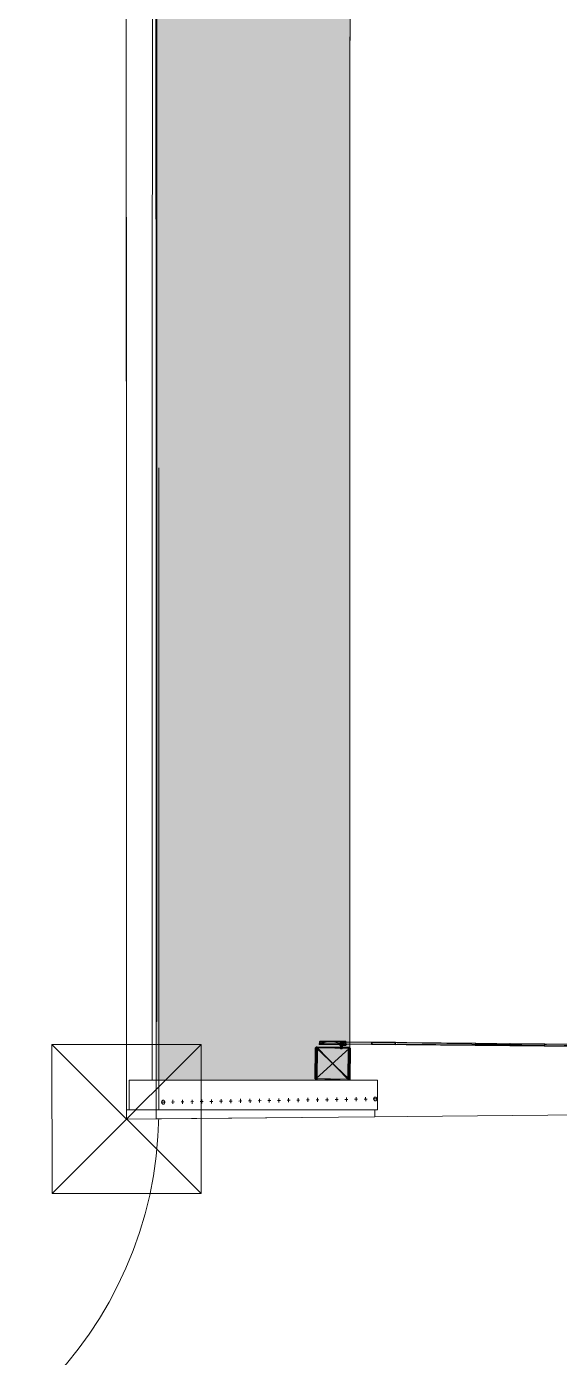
# Model space of a CAD drawing. Header units: millimetres. Extents: x -284281 to 1648660, y -821378 to -151356.
# Drawn here: x -274285 to -268890, y -274441 to -260964 of the extents above; entities that cross this region are included whole.
import ezdxf

# ---------------------------------------------------------------- set-up
doc = ezdxf.new("R2010")
doc.units = ezdxf.units.MM
doc.header["$MEASUREMENT"] = 0
doc.set_wipeout_variables(frame=1)
doc.linetypes.add('Points tirets', pattern=[335.138881, 176.388884, -88.194442, 0, -70.555556])
doc.linetypes.add('Wipeout_Contour', pattern=[1000, 0, -1000])
for name, color, linetype in [('Divers - Dessin général', 7, 'Continuous'), ('TopoAlt', 7, 'Continuous'), ('wall', 7, 'Continuous')]:
    doc.layers.add(name, color=color, linetype=linetype)

# ---------------------------------------------------------------- blocks, each defined once
blk = doc.blocks.new('Dalle_15_1', base_point=(153176, -163719))
at = {"linetype": 'Continuous', "lineweight": 0, "true_color": 0x90b349}
blk.add_hatch(color=55, dxfattribs=at).paths.add_polyline_path([(153176, -163719), (153156, -271725), (155117, -271706), (155135, -165720), (251905, -165737), (251887, -265587), (253887, -265588), (253906, -163738)])
at = {"color": 7, "linetype": 'Continuous', "lineweight": 5, "flags": 128}
blk.add_lwpolyline([(153176, -163719), (153156, -271725), (155117, -271706), (155135, -165720), (251905, -165737), (251887, -265587), (253887, -265588), (253906, -163738)], close=True, dxfattribs=at)
blk = doc.blocks.new('Mur_52_1', base_point=(152856, -272028))
at = {"layer": 'TopoAlt', "color": 211, "linetype": 'Continuous', "lineweight": 5, "true_color": 0xfe55ff}
blk.add_line((153156, -271725), (153156, -272025), dxfattribs=at)
at = {"layer": 'TopoAlt', "color": 211, "linetype": 'Continuous', "lineweight": 5, "true_color": 0xfe55ff, "flags": 128}
for points in [[(152836, -163438), (152856, -272028)], [(153156, -271725), (153136, -163738)], [(152856, -272028), (153156, -272025)]]:
    blk.add_lwpolyline(points, dxfattribs=at)
blk = doc.blocks.new('Mur_57_1', base_point=(152856, -272028))
at = {"color": 254, "linetype": 'Wipeout_Contour', "lineweight": 0, "ltscale": 1250332.1950799}
blk.add_wipeout([(153156, -272025), (155371, -272004), (155368, -271704), (153156, -271725)], dxfattribs=at).dxf.layer = 'TopoAlt'
at = {"layer": 'TopoAlt', "color": 211, "linetype": 'Continuous', "lineweight": 5, "true_color": 0xfe55ff}
blk.add_line((153156, -271725), (153156, -272025), dxfattribs=at)
at = {"layer": 'TopoAlt', "color": 190, "linetype": 'Continuous', "lineweight": 5, "true_color": 0x8002ff, "flags": 128}
for points in [[(155368, -271704), (153156, -271725)], [(155371, -272004), (155368, -271704)], [(153156, -272025), (155371, -272004)]]:
    blk.add_lwpolyline(points, dxfattribs=at)
blk = doc.blocks.new('Forme_98_1')
at = {"color": 7, "linetype": 'Continuous', "lineweight": 20, "flags": 128}
for points in [[(154777, -271307), (154774, -271619)], [(154777, -271307), (154774, -271619)], [(155113, -271310), (154774, -271619)], [(155113, -271310), (154777, -271307)], [(155113, -271310), (154777, -271307)], [(155113, -271310), (155110, -271622)], [(155110, -271622), (155113, -271310)], [(154774, -271619), (155110, -271622)], [(154774, -271619), (155110, -271622)]]:
    blk.add_lwpolyline(points, dxfattribs=at)
blk = doc.blocks.new('Forme_99_1')
at = {"color": 7, "linetype": 'Continuous', "lineweight": 20, "flags": 128}
for points in [[(154774, -271619), (154777, -271307)], [(155113, -271310), (154777, -271307)], [(155110, -271622), (154777, -271307)], [(155113, -271310), (155110, -271622)], [(155110, -271622), (154774, -271619)]]:
    blk.add_lwpolyline(points, dxfattribs=at)
blk = doc.blocks.new('Forme_100_1')
at = {"color": 7, "linetype": 'Continuous', "lineweight": 20, "flags": 128}
blk.add_lwpolyline([(155068, -271257), (155047, -271257)], dxfattribs=at)
blk = doc.blocks.new('Forme_101_1')
at = {"color": 212, "linetype": 'Continuous', "lineweight": 5, "true_color": 0xcb00cc, "flags": 128}
blk.add_lwpolyline([(154774, -271607), (154774, -271608), (154774, -271609), (154774, -271610), (154774, -271610), (154775, -271611), (154775, -271612), (154775, -271613), (154775, -271613), (154776, -271614), (154776, -271615), (154777, -271615), (154777, -271616), (154778, -271616), (154779, -271617), (154779, -271617), (154780, -271618), (154780, -271618), (154781, -271618), (154782, -271619), (154783, -271619), (154783, -271619), (154784, -271619), (154785, -271619), (154786, -271619), (154921, -271621), (155098, -271622), (155098, -271622), (155099, -271622), (155100, -271622), (155101, -271622), (155102, -271622), (155102, -271621), (155103, -271621), (155104, -271621), (155104, -271620), (155105, -271620), (155106, -271619), (155106, -271619), (155107, -271618), (155107, -271618), (155108, -271617), (155108, -271616), (155109, -271616), (155109, -271615), (155109, -271614), (155109, -271613), (155110, -271613), (155110, -271612), (155110, -271611), (155110, -271610), (155111, -271447), (155113, -271322), (155113, -271322), (155113, -271321), (155112, -271320), (155112, -271319), (155112, -271318), (155112, -271318), (155111, -271317), (155111, -271316), (155111, -271316), (155110, -271315), (155110, -271314), (155109, -271314), (155109, -271313), (155108, -271313), (155107, -271312), (155107, -271312), (155106, -271312), (155105, -271311), (155105, -271311), (155104, -271311), (155103, -271311), (155102, -271310), (155102, -271310), (155101, -271310), (154966, -271309), (154789, -271307), (154788, -271307), (154787, -271307), (154787, -271308), (154786, -271308), (154785, -271308), (154784, -271308), (154784, -271308), (154783, -271309), (154782, -271309), (154781, -271310), (154781, -271310), (154780, -271311), (154780, -271311), (154779, -271312), (154779, -271313), (154778, -271313), (154778, -271314), (154778, -271315), (154777, -271315), (154777, -271316), (154777, -271317), (154777, -271318), (154777, -271319), (154777, -271319), (154775, -271482)], close=True, dxfattribs=at)
at = {"color": 7, "linetype": 'Continuous', "lineweight": 20, "flags": 128}
blk.add_lwpolyline([(154778, -271315), (154778, -271313), (154779, -271312), (154780, -271311), (154781, -271310), (154783, -271309), (154784, -271308), (154786, -271308), (154787, -271307), (154789, -271307), (155101, -271310), (155102, -271310), (155104, -271311), (155105, -271311), (155107, -271312), (155108, -271313), (155109, -271314), (155110, -271315), (155111, -271316), (155112, -271318), (155112, -271319), (155113, -271321), (155113, -271322), (155110, -271612), (155109, -271613), (155109, -271615), (155108, -271616), (155107, -271618), (155106, -271619), (155105, -271620), (155104, -271621), (155102, -271621), (155101, -271622), (155099, -271622), (155098, -271622), (154786, -271619), (154784, -271619), (154783, -271619), (154781, -271618), (154780, -271618), (154779, -271617), (154777, -271616), (154776, -271615), (154775, -271613), (154775, -271612), (154774, -271610), (154774, -271609), (154774, -271607), (154777, -271318), (154777, -271316)], close=True, dxfattribs=at)
for points in [[(154774, -271610), (154778, -271315)], [(154774, -271609), (154777, -271316)], [(154774, -271610), (154777, -271316)], [(154774, -271609), (154777, -271318)], [(154774, -271607), (154777, -271319), (154777, -271318)], [(154775, -271613), (154779, -271312)], [(154775, -271613), (154778, -271313)], [(154775, -271612), (154778, -271313)], [(154775, -271612), (154778, -271315)], [(154776, -271615), (154780, -271311)], [(154776, -271615), (154779, -271312)], [(154777, -271616), (154781, -271310)], [(154777, -271616), (154780, -271311)], [(154779, -271617), (154783, -271309)], [(154779, -271617), (154781, -271310)], [(154780, -271618), (154784, -271308)], [(154780, -271618), (154783, -271309)], [(154781, -271618), (154784, -271308)], [(154781, -271618), (154786, -271308)], [(154783, -271619), (154787, -271307)], [(154783, -271619), (154786, -271308)], [(154784, -271619), (154787, -271307)], [(154784, -271619), (154789, -271307)], [(154786, -271619), (154789, -271307)], [(155098, -271622), (154789, -271307)], [(155098, -271622), (155101, -271310)], [(155098, -271622), (155102, -271310)], [(155099, -271622), (155102, -271310)], [(155099, -271622), (155104, -271311)], [(155101, -271622), (155105, -271311)], [(155101, -271622), (155104, -271311)], [(155102, -271621), (155105, -271311)], [(155102, -271621), (155107, -271312)], [(155104, -271621), (155107, -271312)], [(155104, -271621), (155108, -271313)], [(155105, -271620), (155108, -271313)], [(155105, -271620), (155109, -271314)], [(155106, -271619), (155109, -271314)], [(155106, -271619), (155110, -271315)], [(155107, -271618), (155110, -271315)], [(155107, -271618), (155111, -271316)], [(155108, -271616), (155111, -271316)], [(155108, -271616), (155112, -271318)], [(155109, -271615), (155112, -271318)], [(155109, -271615), (155112, -271319)], [(155109, -271613), (155112, -271319)], [(155109, -271613), (155113, -271321)], [(155110, -271612), (155113, -271321)], [(155113, -271322), (155110, -271610), (155110, -271612)]]:
    blk.add_lwpolyline(points, dxfattribs=at)
blk = doc.blocks.new('Forme_102_1')
at = {"color": 7, "linetype": 'Continuous', "lineweight": 20, "flags": 128}
blk.add_lwpolyline([(154767, -271310), (154768, -271307), (154770, -271305), (154772, -271302), (154774, -271300), (154777, -271298), (154780, -271297), (154783, -271296), (154786, -271295), (154788, -271295), (155101, -271298), (155104, -271299), (155107, -271299), (155110, -271300), (155113, -271302), (155115, -271303), (155118, -271305), (155120, -271308), (155122, -271310), (155123, -271313), (155124, -271316), (155124, -271319), (155125, -271322), (155122, -271611), (155122, -271614), (155121, -271617), (155120, -271620), (155119, -271622), (155117, -271625), (155115, -271627), (155112, -271629), (155110, -271631), (155107, -271633), (155104, -271634), (155101, -271634), (155098, -271634), (154785, -271631), (154783, -271631), (154779, -271630), (154777, -271629), (154774, -271628), (154771, -271626), (154769, -271624), (154767, -271622), (154765, -271619), (154764, -271616), (154763, -271613), (154762, -271610), (154762, -271607), (154765, -271319), (154765, -271316), (154765, -271313)], close=True, dxfattribs=at)
for points in [[(154762, -271610), (154765, -271313)], [(154762, -271607), (154765, -271316)], [(154762, -271610), (154765, -271316)], [(154763, -271613), (154767, -271310)], [(154763, -271613), (154765, -271313)], [(154764, -271616), (154768, -271307)], [(154764, -271616), (154767, -271310)], [(154765, -271619), (154768, -271307)], [(154767, -271622), (154772, -271302)], [(154767, -271622), (154770, -271305)], [(154767, -271622), (154768, -271307)], [(154769, -271624), (154772, -271302)], [(154771, -271626), (154774, -271300)], [(154771, -271626), (154772, -271302)], [(155101, -271298), (154789, -271307), (154787, -271307), (154786, -271308), (154784, -271308), (154783, -271309), (154781, -271310), (154780, -271311), (154779, -271312), (154778, -271313), (154778, -271315), (154777, -271316), (154777, -271318), (154777, -271319), (154774, -271607), (154774, -271628)], [(154774, -271628), (154774, -271300)], [(154777, -271316), (154780, -271297)], [(154777, -271318), (154780, -271297)], [(154777, -271319), (154777, -271298)], [(154777, -271318), (154777, -271298)], [(154778, -271313), (154780, -271297)], [(154778, -271315), (154780, -271297)], [(154779, -271312), (154780, -271297)], [(154780, -271311), (154783, -271296)], [(154780, -271311), (154780, -271297)], [(154781, -271310), (154783, -271296)], [(154783, -271309), (154786, -271295)], [(154783, -271309), (154783, -271296)], [(154784, -271308), (154786, -271295)], [(154786, -271308), (154788, -271295)], [(154786, -271308), (154786, -271295)], [(154787, -271307), (154788, -271295)], [(154789, -271307), (154788, -271295)], [(155110, -271631), (155110, -271610), (155113, -271322), (155113, -271321), (155112, -271319), (155112, -271318), (155111, -271316), (155110, -271315), (155109, -271314), (155108, -271313), (155107, -271312), (155105, -271311), (155104, -271311), (155102, -271310), (155101, -271310), (154789, -271307)], [(155102, -271310), (155101, -271298)], [(155101, -271310), (155101, -271298)], [(155102, -271310), (155104, -271299)], [(155104, -271311), (155104, -271299)], [(155105, -271311), (155104, -271299)], [(155105, -271311), (155107, -271299)], [(155108, -271313), (155107, -271299)], [(155107, -271312), (155107, -271299)], [(155108, -271313), (155110, -271300)], [(155109, -271314), (155110, -271300)], [(155110, -271315), (155110, -271300)], [(155110, -271315), (155113, -271302)], [(155111, -271316), (155113, -271302)], [(155112, -271319), (155113, -271302)], [(155112, -271318), (155113, -271302)], [(155112, -271629), (155113, -271302)], [(155112, -271629), (155115, -271303)], [(155112, -271629), (155118, -271305)], [(155113, -271322), (155113, -271302)], [(155113, -271321), (155113, -271302)], [(155115, -271627), (155118, -271305)], [(155115, -271627), (155120, -271308)], [(155117, -271625), (155120, -271308)], [(155119, -271622), (155120, -271308)], [(155119, -271622), (155122, -271310)], [(155119, -271622), (155123, -271313)], [(155120, -271620), (155123, -271313)], [(155120, -271620), (155124, -271316)], [(155121, -271617), (155124, -271316)], [(155121, -271617), (155124, -271319)], [(155122, -271614), (155124, -271319)], [(155122, -271611), (155124, -271319)], [(154774, -271607), (154774, -271609), (154777, -271629)], [(154774, -271609), (154774, -271610), (154777, -271629)], [(154774, -271609), (154774, -271628)], [(154774, -271610), (154775, -271612), (154775, -271613), (154776, -271615), (154777, -271616), (154779, -271617), (154780, -271618), (154781, -271618), (154783, -271619), (154784, -271619), (154786, -271619), (155098, -271634)], [(154777, -271629), (154775, -271612)], [(154777, -271629), (154775, -271613)], [(154777, -271629), (154776, -271615)], [(154777, -271629), (154777, -271616)], [(154779, -271630), (154777, -271616)], [(154779, -271630), (154779, -271617)], [(154779, -271630), (154780, -271618)], [(154783, -271631), (154780, -271618)], [(154783, -271631), (154781, -271618)], [(154783, -271631), (154783, -271619)], [(154785, -271631), (154783, -271619)], [(154785, -271631), (154784, -271619)], [(154785, -271631), (154786, -271619)], [(154786, -271619), (155098, -271622), (155099, -271622), (155101, -271622), (155102, -271621), (155104, -271621), (155105, -271620), (155106, -271619), (155107, -271618), (155108, -271616), (155109, -271615), (155109, -271613), (155110, -271612), (155110, -271610)], [(155098, -271634), (155098, -271622)], [(155098, -271634), (155099, -271622)], [(155101, -271634), (155099, -271622)], [(155101, -271634), (155102, -271621)], [(155101, -271634), (155101, -271622)], [(155104, -271634), (155102, -271621)], [(155104, -271634), (155105, -271620)], [(155104, -271634), (155104, -271621)], [(155107, -271633), (155105, -271620)], [(155107, -271633), (155106, -271619)], [(155107, -271633), (155107, -271618)], [(155110, -271631), (155107, -271618)], [(155110, -271631), (155108, -271616)], [(155110, -271631), (155109, -271613)], [(155110, -271631), (155109, -271615)], [(155110, -271631), (155110, -271612)]]:
    blk.add_lwpolyline(points, dxfattribs=at)
blk = doc.blocks.new('Forme_103_1')
at = {"color": 7, "linetype": 'Continuous', "lineweight": 20, "flags": 128}
for points in [[(154806, -271262), (154806, -271267), (154806, -271271)], [(155027, -271264), (154806, -271262)], [(154806, -271267), (155027, -271264)], [(155027, -271269), (154806, -271267)], [(154806, -271271), (155027, -271269)], [(154806, -271271), (155027, -271274)], [(154814, -271238), (154814, -271262)], [(155034, -271240), (154924, -271239), (154814, -271238)], [(154814, -271262), (154924, -271239), (155034, -271264)], [(155027, -271264), (155036, -271269)], [(155034, -271264), (155027, -271264)], [(155027, -271264), (155027, -271269), (155027, -271274)], [(155083, -271269), (155074, -271269), (155036, -271269), (155027, -271269)], [(155027, -271269), (155083, -271274)], [(155027, -271274), (155083, -271274)], [(155034, -271240), (155055, -271240), (155076, -271240)], [(155034, -271240), (155074, -271245)], [(155036, -271245), (155034, -271240)], [(155034, -271240), (155034, -271264)], [(155034, -271264), (155036, -271245)], [(155034, -271264), (155036, -271269)], [(155036, -271245), (155036, -271269)], [(155036, -271245), (155074, -271245)], [(155036, -271265), (155074, -271269)], [(155055, -271240), (155074, -271245)], [(155074, -271245), (155076, -271240)], [(155074, -271245), (155076, -271264)], [(155074, -271269), (155074, -271245)], [(155074, -271269), (155076, -271264)], [(155074, -271269), (155083, -271274)], [(155076, -271264), (155076, -271240)], [(155083, -271265), (155076, -271264)], [(155076, -271264), (155083, -271269)], [(155083, -271274), (155083, -271269), (155083, -271265)]]:
    blk.add_lwpolyline(points, dxfattribs=at)
blk = doc.blocks.new('Forme_104_1')
at = {"color": 7, "linetype": 'Continuous', "lineweight": 20, "flags": 128}
for points in [[(154810, -271267), (154816, -271243)], [(154810, -271267), (154810, -271243)], [(154810, -271243), (154816, -271243)], [(154810, -271267), (154815, -271267)], [(154815, -271267), (154816, -271243)], [(154853, -271267), (154815, -271267)], [(154816, -271243), (154853, -271267)], [(154816, -271243), (154854, -271243)], [(154854, -271243), (154853, -271267)]]:
    blk.add_lwpolyline(points, dxfattribs=at)
blk = doc.blocks.new('Forme_105_1')
at = {"color": 7, "linetype": 'Continuous', "lineweight": 20, "flags": 128}
for points in [[(154817, -271245), (154816, -271264)], [(155343, -271269), (154816, -271264)], [(155343, -271250), (154817, -271245)], [(154817, -271245), (155343, -271252)], [(159887, -271293), (155343, -271250)], [(155343, -271252), (159886, -271312)], [(155343, -271268), (155574, -271269)], [(155343, -271269), (155574, -271272)], [(155343, -271269), (155543, -271271)], [(159886, -271312), (155343, -271269)], [(155368, -271250), (155575, -271252)], [(159886, -271312), (159887, -271293)], [(159922, -271313), (159886, -271312)], [(159887, -271293), (159923, -271294)], [(159887, -271293), (159923, -271294)], [(159923, -271294), (159922, -271313)]]:
    blk.add_lwpolyline(points, dxfattribs=at)
at = {"color": 212, "linetype": 'Continuous', "lineweight": 5, "true_color": 0xcb00cc, "flags": 128}
for points in [[(155343, -271250), (155343, -271252), (155343, -271269)], [(155575, -271252), (155368, -271250), (155343, -271250)], [(155343, -271269), (155543, -271271), (155574, -271272)], [(155574, -271272), (155574, -271269), (155575, -271252)]]:
    blk.add_lwpolyline(points, dxfattribs=at)
blk = doc.blocks.new('Forme_106_1')
at = {"color": 7, "linetype": 'Continuous', "lineweight": 20, "flags": 128}
for points in [[(154816, -271243), (154815, -271267)], [(154815, -271267), (155336, -271269)], [(154815, -271267), (155336, -271272)], [(154816, -271243), (155336, -271248)], [(155580, -271250), (155336, -271248)], [(155336, -271248), (155546, -271250)], [(155336, -271248), (159886, -271291)], [(155336, -271250), (155580, -271253)], [(155336, -271269), (159886, -271291)], [(155336, -271272), (159886, -271315)], [(155580, -271274), (155362, -271272)], [(159887, -271293), (159886, -271291)], [(159886, -271291), (159886, -271315)], [(159886, -271291), (159924, -271291)], [(159886, -271291), (159923, -271294)], [(159887, -271293), (159886, -271312)], [(159886, -271315), (159887, -271293)], [(159886, -271312), (159922, -271313)], [(159886, -271315), (159886, -271312)], [(159886, -271312), (159923, -271315)], [(159886, -271315), (159923, -271315)], [(159923, -271294), (159887, -271293)], [(159922, -271313), (159923, -271294)], [(159922, -271313), (159923, -271315)], [(159923, -271294), (159924, -271291)], [(159924, -271291), (159923, -271315)], [(159923, -271294), (159923, -271315)]]:
    blk.add_lwpolyline(points, dxfattribs=at)
at = {"color": 212, "linetype": 'Continuous', "lineweight": 5, "true_color": 0xcb00cc, "flags": 128}
for points in [[(155336, -271248), (155336, -271269), (155336, -271272)], [(155580, -271250), (155546, -271250), (155336, -271248)], [(155336, -271272), (155362, -271272), (155580, -271274)], [(155580, -271274), (155580, -271253), (155580, -271250)]]:
    blk.add_lwpolyline(points, dxfattribs=at)
blk = doc.blocks.new('Forme_107_1')
at = {"color": 7, "linetype": 'Continuous', "lineweight": 20, "flags": 128}
blk.add_lwpolyline([(155032, -271290), (155032, -271293)], dxfattribs=at)
blk = doc.blocks.new('Forme_108_1')
at = {"color": 7, "linetype": 'Continuous', "lineweight": 20, "flags": 128}
blk.add_lwpolyline([(155023, -271269), (155022, -271269), (155023, -271271), (155024, -271274), (155025, -271276), (155027, -271277), (155030, -271278), (155032, -271278), (155035, -271278), (155037, -271277), (155039, -271276), (155040, -271274), (155041, -271271), (155042, -271269), (155041, -271266), (155040, -271264), (155039, -271262), (155037, -271261), (155035, -271260), (155032, -271259), (155030, -271260), (155027, -271261), (155025, -271262), (155024, -271264), (155023, -271266)], close=True, dxfattribs=at)
for points in [[(155022, -271317), (155022, -271293), (155022, -271290), (155022, -271287), (155022, -271284), (155022, -271281), (155022, -271278), (155022, -271276), (155022, -271274), (155022, -271272), (155022, -271271), (155022, -271270), (155022, -271269), (155022, -271269)], [(155042, -271269), (155041, -271271), (155040, -271274), (155039, -271276), (155037, -271277), (155035, -271278), (155032, -271279), (155030, -271278), (155027, -271277), (155025, -271276), (155024, -271274), (155023, -271272), (155022, -271269)], [(155022, -271269), (155023, -271271)], [(155042, -271270), (155041, -271272), (155040, -271274), (155039, -271276), (155037, -271278), (155035, -271279), (155032, -271279), (155030, -271279), (155027, -271278), (155025, -271276), (155024, -271274), (155023, -271272), (155022, -271270)], [(155022, -271270), (155023, -271272), (155024, -271274)], [(155023, -271271), (155023, -271272), (155023, -271272), (155023, -271273), (155023, -271274), (155023, -271276), (155023, -271278), (155023, -271280), (155023, -271282), (155023, -271285), (155023, -271287), (155023, -271290), (155023, -271293), (155022, -271317)], [(155022, -271271), (155023, -271272), (155024, -271274), (155025, -271276)], [(155042, -271271), (155041, -271273), (155040, -271275), (155039, -271277), (155037, -271278), (155035, -271279), (155032, -271280), (155030, -271279), (155027, -271278), (155025, -271277), (155024, -271275), (155023, -271273), (155022, -271271)], [(155022, -271272), (155023, -271273), (155024, -271274), (155025, -271276)], [(155042, -271272), (155041, -271274), (155040, -271276), (155039, -271278), (155037, -271279), (155035, -271280), (155032, -271280), (155030, -271280), (155027, -271279), (155025, -271278), (155024, -271276), (155023, -271274), (155022, -271272)], [(155022, -271274), (155023, -271274), (155024, -271275), (155025, -271276)], [(155042, -271274), (155041, -271276), (155040, -271278), (155039, -271279), (155037, -271280), (155035, -271281), (155032, -271281), (155030, -271281), (155027, -271280), (155025, -271279), (155024, -271278), (155023, -271276), (155022, -271274)], [(155024, -271274), (155024, -271274), (155024, -271274), (155024, -271275), (155024, -271276), (155024, -271278), (155024, -271279), (155024, -271281), (155024, -271283), (155024, -271285), (155024, -271288), (155024, -271290), (155024, -271293), (155022, -271317)], [(155042, -271276), (155041, -271278), (155040, -271279), (155039, -271281), (155037, -271282), (155035, -271282), (155032, -271283), (155030, -271282), (155027, -271282), (155025, -271281), (155024, -271279), (155023, -271278), (155022, -271276)], [(155022, -271276), (155023, -271276), (155024, -271276), (155025, -271277)], [(155023, -271269), (155023, -271267), (155024, -271265), (155025, -271263), (155027, -271262), (155030, -271261), (155032, -271260), (155035, -271261), (155037, -271262), (155039, -271263), (155040, -271265), (155041, -271267), (155042, -271269)], [(155023, -271269), (155023, -271267), (155024, -271264), (155025, -271262), (155027, -271261), (155030, -271260), (155032, -271260), (155035, -271260), (155037, -271261), (155039, -271262), (155040, -271264), (155041, -271267), (155042, -271269)], [(155023, -271270), (155023, -271268), (155024, -271266), (155025, -271264), (155027, -271263), (155030, -271262), (155032, -271262), (155035, -271262), (155037, -271263), (155039, -271264), (155040, -271266), (155041, -271268), (155042, -271270)], [(155025, -271263), (155024, -271264), (155023, -271266)], [(155023, -271270), (155023, -271270), (155024, -271268), (155025, -271266), (155027, -271265), (155030, -271264), (155032, -271264), (155035, -271264), (155037, -271265), (155039, -271266), (155040, -271268), (155041, -271270), (155041, -271271)], [(155025, -271264), (155024, -271265), (155023, -271267), (155023, -271269)], [(155023, -271266), (155023, -271267), (155023, -271267), (155023, -271268), (155023, -271270), (155023, -271271)], [(155025, -271266), (155024, -271266), (155023, -271267), (155023, -271269)], [(155023, -271272), (155024, -271270), (155025, -271268), (155027, -271267), (155030, -271266), (155032, -271266), (155034, -271266), (155037, -271267), (155039, -271268), (155040, -271270), (155041, -271272)], [(155033, -271278), (155032, -271276), (155029, -271273), (155027, -271270), (155025, -271268), (155024, -271268), (155023, -271268), (155023, -271269)], [(155023, -271269), (155023, -271269)], [(155023, -271273), (155024, -271272), (155025, -271271), (155027, -271270), (155029, -271269), (155032, -271269), (155034, -271269), (155037, -271270), (155039, -271271), (155040, -271272), (155041, -271273)], [(155031, -271278), (155029, -271276), (155027, -271273), (155025, -271271), (155024, -271270), (155023, -271270), (155023, -271270)], [(155028, -271277), (155027, -271277), (155025, -271274), (155024, -271272), (155023, -271272)], [(155025, -271262), (155024, -271264)], [(155024, -271264), (155024, -271264), (155024, -271265), (155024, -271266), (155024, -271268), (155024, -271270), (155024, -271272), (155024, -271273)], [(155025, -271264), (155027, -271262), (155030, -271260), (155032, -271259)], [(155025, -271266), (155027, -271263), (155030, -271261), (155032, -271260)], [(155025, -271268), (155027, -271265), (155030, -271262), (155032, -271260)], [(155025, -271263), (155027, -271261), (155030, -271260)], [(155025, -271262), (155027, -271261)], [(155025, -271262), (155025, -271262), (155025, -271263), (155025, -271264), (155025, -271266), (155025, -271268), (155025, -271271), (155025, -271274), (155025, -271275)], [(155025, -271275), (155025, -271274), (155027, -271273), (155029, -271273), (155032, -271272), (155034, -271273), (155037, -271273), (155039, -271274), (155040, -271275)], [(155025, -271276), (155025, -271276), (155025, -271276), (155025, -271277), (155025, -271278), (155025, -271279), (155025, -271281), (155025, -271282), (155025, -271284), (155025, -271286), (155025, -271288), (155025, -271291), (155025, -271293), (155025, -271317)], [(155032, -271280), (155030, -271279), (155027, -271278), (155025, -271276)], [(155032, -271280), (155030, -271279), (155027, -271277), (155025, -271276)], [(155027, -271261), (155027, -271261), (155027, -271262), (155027, -271263), (155027, -271265), (155027, -271267), (155027, -271270), (155027, -271273), (155027, -271277), (155027, -271277)], [(155027, -271267), (155030, -271264), (155032, -271262)], [(155027, -271270), (155030, -271266), (155032, -271264)], [(155027, -271277), (155027, -271277), (155029, -271276), (155032, -271276), (155034, -271276), (155037, -271277), (155037, -271277)], [(155030, -271260), (155030, -271260), (155030, -271261), (155030, -271262), (155030, -271264), (155030, -271266), (155029, -271269), (155029, -271273), (155029, -271276), (155029, -271278)], [(155029, -271269), (155032, -271266)], [(155029, -271269), (155032, -271272), (155034, -271276), (155035, -271278)], [(155032, -271259), (155032, -271260), (155032, -271260), (155032, -271262), (155032, -271264), (155032, -271266), (155032, -271269), (155032, -271272), (155032, -271276), (155032, -271278)], [(155032, -271259), (155035, -271260), (155035, -271260), (155035, -271261), (155035, -271262), (155035, -271264), (155034, -271266), (155034, -271269), (155034, -271273), (155034, -271276), (155034, -271278)], [(155032, -271259), (155035, -271260), (155037, -271262), (155039, -271264)], [(155032, -271260), (155035, -271262), (155037, -271265), (155039, -271268)], [(155032, -271260), (155035, -271261), (155037, -271263), (155039, -271266)], [(155032, -271262), (155035, -271264), (155037, -271267), (155039, -271271)], [(155032, -271264), (155034, -271266), (155037, -271270), (155039, -271274)], [(155032, -271266), (155034, -271269), (155037, -271273), (155038, -271276)], [(155032, -271269), (155034, -271273), (155037, -271277), (155037, -271277)], [(155039, -271276), (155037, -271278), (155035, -271279), (155032, -271280)], [(155039, -271276), (155037, -271277), (155035, -271279), (155032, -271280)], [(155035, -271260), (155037, -271261), (155039, -271263)], [(155037, -271277), (155037, -271277), (155037, -271273), (155037, -271270), (155037, -271267), (155037, -271265), (155037, -271263), (155037, -271262), (155037, -271261), (155037, -271261)], [(155037, -271261), (155039, -271262)], [(155039, -271276), (155039, -271274), (155039, -271271), (155039, -271268), (155039, -271266), (155039, -271264), (155039, -271263), (155039, -271262), (155039, -271262)], [(155040, -271264), (155039, -271262)], [(155041, -271266), (155040, -271264), (155039, -271263)], [(155042, -271269), (155041, -271267), (155040, -271265), (155039, -271264)], [(155042, -271269), (155041, -271267), (155040, -271266), (155039, -271266)], [(155042, -271269), (155041, -271268), (155040, -271268), (155039, -271268)], [(155042, -271270), (155041, -271270), (155040, -271270), (155039, -271271)], [(155039, -271276), (155040, -271274), (155041, -271272), (155042, -271271)], [(155041, -271272), (155040, -271272), (155039, -271274)], [(155039, -271276), (155040, -271274), (155041, -271273), (155042, -271272)], [(155039, -271276), (155040, -271275), (155041, -271274), (155042, -271274)], [(155039, -271317), (155039, -271293), (155039, -271291), (155039, -271288), (155039, -271286), (155039, -271284), (155039, -271282), (155039, -271281), (155039, -271279), (155039, -271278), (155039, -271277), (155039, -271276), (155039, -271276), (155039, -271276)], [(155039, -271277), (155040, -271276), (155041, -271276), (155042, -271276)], [(155040, -271274), (155040, -271272), (155040, -271270), (155040, -271268), (155040, -271266), (155040, -271265), (155040, -271264), (155040, -271264)], [(155040, -271274), (155041, -271271), (155042, -271270)], [(155041, -271317), (155040, -271293), (155040, -271290), (155040, -271288), (155040, -271286), (155040, -271283), (155040, -271281), (155040, -271279), (155040, -271278), (155040, -271276), (155040, -271275), (155040, -271274), (155040, -271274), (155040, -271274)], [(155041, -271271), (155041, -271270), (155041, -271268), (155041, -271267), (155041, -271267), (155041, -271266)], [(155041, -271317), (155041, -271293), (155042, -271290), (155042, -271287), (155042, -271284), (155042, -271281), (155042, -271278), (155042, -271276), (155042, -271274), (155042, -271272), (155042, -271271), (155042, -271270), (155042, -271269), (155042, -271269)], [(155041, -271271), (155042, -271269)], [(155041, -271317), (155041, -271293), (155041, -271290), (155041, -271287), (155041, -271285), (155041, -271282), (155041, -271280), (155041, -271278), (155041, -271276), (155041, -271274), (155041, -271273), (155041, -271272), (155041, -271271), (155041, -271271)], [(155022, -271293), (155023, -271290), (155024, -271288), (155025, -271286), (155027, -271285), (155030, -271284), (155032, -271283), (155035, -271281), (155037, -271279), (155039, -271277)], [(155022, -271278), (155023, -271278), (155024, -271278), (155025, -271278)], [(155042, -271278), (155041, -271280), (155040, -271281), (155039, -271282), (155037, -271283), (155035, -271284), (155032, -271284), (155030, -271284), (155027, -271283), (155025, -271282), (155024, -271281), (155023, -271280), (155022, -271278)], [(155022, -271281), (155023, -271280), (155024, -271279), (155025, -271279)], [(155042, -271281), (155041, -271282), (155040, -271283), (155039, -271284), (155037, -271285), (155035, -271285), (155032, -271286), (155030, -271285), (155027, -271285), (155025, -271284), (155024, -271283), (155023, -271282), (155022, -271281)], [(155022, -271284), (155023, -271282), (155024, -271281), (155025, -271281)], [(155022, -271287), (155023, -271285), (155024, -271283), (155025, -271282), (155027, -271282)], [(155022, -271290), (155023, -271287), (155024, -271285), (155025, -271284), (155027, -271283), (155030, -271282)], [(155042, -271284), (155041, -271285), (155040, -271286), (155039, -271286), (155037, -271287), (155035, -271287), (155032, -271287), (155030, -271287), (155027, -271287), (155025, -271286), (155024, -271285), (155023, -271285), (155022, -271284)], [(155042, -271287), (155041, -271287), (155040, -271288), (155039, -271288), (155037, -271289), (155035, -271289), (155032, -271289), (155030, -271289), (155027, -271289), (155025, -271288), (155024, -271288), (155023, -271287), (155022, -271287)], [(155042, -271290), (155041, -271290), (155040, -271290), (155039, -271291), (155037, -271291), (155034, -271291), (155032, -271291), (155030, -271291), (155027, -271291), (155025, -271291), (155024, -271290), (155023, -271290), (155022, -271290)], [(155041, -271293), (155041, -271293), (155040, -271293), (155039, -271293), (155037, -271293), (155034, -271293), (155032, -271293), (155030, -271293), (155027, -271293), (155025, -271293), (155024, -271293), (155023, -271293), (155022, -271293)], [(155023, -271293), (155022, -271317)], [(155041, -271317), (155041, -271317), (155040, -271317), (155039, -271317), (155037, -271317), (155034, -271317), (155032, -271317), (155029, -271317), (155027, -271317), (155025, -271317), (155023, -271317), (155022, -271317), (155022, -271317)], [(155023, -271293), (155024, -271290), (155025, -271288), (155027, -271287), (155030, -271285), (155032, -271284), (155035, -271282), (155037, -271280), (155039, -271278)], [(155024, -271293), (155023, -271317)], [(155023, -271317), (155025, -271293)], [(155024, -271293), (155025, -271291), (155027, -271289), (155030, -271287), (155032, -271286), (155035, -271284), (155037, -271282)], [(155032, -271281), (155030, -271280), (155027, -271278), (155025, -271276)], [(155032, -271283), (155030, -271281), (155027, -271279), (155025, -271277)], [(155030, -271282), (155027, -271280), (155025, -271278)], [(155027, -271282), (155025, -271279)], [(155025, -271293), (155027, -271291), (155030, -271289), (155032, -271287), (155035, -271285), (155037, -271283)], [(155025, -271317), (155027, -271293)], [(155027, -271277), (155027, -271277), (155027, -271278), (155027, -271278), (155027, -271279), (155027, -271280), (155027, -271282), (155027, -271283), (155027, -271285), (155027, -271287), (155027, -271289), (155027, -271291), (155027, -271293), (155027, -271317)], [(155032, -271279), (155030, -271278), (155027, -271277)], [(155027, -271293), (155030, -271291), (155032, -271289), (155035, -271287), (155037, -271285), (155039, -271282)], [(155027, -271317), (155030, -271293)], [(155029, -271317), (155030, -271293), (155030, -271291), (155030, -271289), (155030, -271287), (155030, -271285), (155030, -271284), (155030, -271282), (155030, -271281), (155030, -271280), (155030, -271279), (155030, -271279), (155030, -271278), (155030, -271278)], [(155029, -271317), (155032, -271293), (155032, -271291), (155032, -271289), (155032, -271287), (155032, -271286), (155032, -271284), (155032, -271283), (155032, -271281), (155032, -271280), (155032, -271280), (155032, -271279), (155032, -271279), (155032, -271278), (155035, -271278)], [(155032, -271279), (155030, -271278)], [(155030, -271293), (155032, -271291), (155035, -271289), (155037, -271287), (155039, -271284)], [(155039, -271276), (155037, -271278), (155035, -271280), (155032, -271281)], [(155037, -271277), (155035, -271278), (155032, -271279)], [(155035, -271278), (155032, -271279)], [(155032, -271293), (155034, -271291), (155037, -271289), (155039, -271286)], [(155032, -271317), (155034, -271293)], [(155032, -271317), (155032, -271293)], [(155037, -271277), (155035, -271278), (155035, -271278), (155035, -271279), (155035, -271279), (155035, -271280), (155035, -271281), (155035, -271282), (155035, -271284), (155035, -271285), (155035, -271287), (155035, -271289), (155034, -271291), (155034, -271293), (155034, -271317)], [(155034, -271293), (155037, -271291), (155039, -271288)], [(155034, -271317), (155037, -271293)], [(155037, -271317), (155037, -271293), (155037, -271291), (155037, -271289), (155037, -271287), (155037, -271285), (155037, -271283), (155037, -271282), (155037, -271280), (155037, -271279), (155037, -271278), (155037, -271278), (155037, -271277), (155037, -271277)], [(155037, -271280), (155039, -271281), (155040, -271281), (155041, -271282), (155042, -271284)], [(155037, -271282), (155039, -271282), (155040, -271283), (155041, -271285), (155042, -271287)], [(155037, -271293), (155039, -271291)], [(155037, -271317), (155039, -271293)], [(155039, -271278), (155040, -271278), (155041, -271278), (155042, -271278)], [(155039, -271279), (155040, -271279), (155041, -271280), (155042, -271281)], [(155039, -271284), (155040, -271286), (155041, -271287), (155042, -271290)], [(155039, -271286), (155040, -271288), (155041, -271290), (155041, -271293)], [(155039, -271288), (155040, -271290), (155041, -271293)], [(155039, -271291), (155040, -271293)], [(155039, -271293), (155040, -271317)], [(155040, -271317), (155040, -271293)], [(155041, -271317), (155041, -271293)]]:
    blk.add_lwpolyline(points, dxfattribs=at)
blk = doc.blocks.new('Forme_109_1')
at = {"color": 7, "linetype": 'Continuous', "lineweight": 20, "flags": 128}
blk.add_lwpolyline([(155024, -271264), (155023, -271266), (155023, -271269), (155022, -271269), (155023, -271271), (155024, -271274), (155025, -271276), (155027, -271277), (155030, -271278), (155032, -271278), (155035, -271278), (155037, -271277), (155039, -271276), (155040, -271274), (155041, -271271), (155042, -271269), (155041, -271266), (155040, -271264), (155039, -271262), (155037, -271261), (155035, -271260), (155032, -271259), (155030, -271260), (155027, -271261), (155025, -271262)], close=True, dxfattribs=at)
for points in [[(155023, -271269), (155022, -271269)], [(155022, -271269), (155023, -271271)], [(155024, -271264), (155023, -271266)], [(155024, -271264), (155023, -271271)], [(155023, -271266), (155023, -271271)], [(155023, -271266), (155023, -271269)], [(155023, -271269), (155023, -271271)], [(155023, -271271), (155024, -271274)], [(155025, -271262), (155024, -271264)], [(155025, -271262), (155024, -271274)], [(155024, -271264), (155024, -271274)], [(155024, -271274), (155025, -271276)], [(155027, -271261), (155025, -271276)], [(155025, -271262), (155027, -271261)], [(155025, -271262), (155025, -271276)], [(155027, -271277), (155025, -271276)], [(155030, -271260), (155027, -271277)], [(155027, -271261), (155027, -271277)], [(155030, -271260), (155032, -271259)], [(155032, -271259), (155030, -271278)], [(155030, -271260), (155030, -271278)], [(155032, -271259), (155032, -271278)], [(155035, -271260), (155032, -271278)], [(155035, -271260), (155037, -271261)], [(155035, -271260), (155035, -271278)], [(155037, -271261), (155035, -271278)], [(155037, -271261), (155037, -271277)], [(155039, -271262), (155037, -271277)], [(155039, -271262), (155039, -271276)], [(155039, -271262), (155040, -271264)], [(155040, -271264), (155039, -271276)], [(155040, -271274), (155039, -271276)], [(155040, -271264), (155041, -271266)], [(155040, -271264), (155040, -271274)], [(155041, -271266), (155040, -271274)], [(155041, -271271), (155040, -271274)], [(155041, -271266), (155041, -271271)], [(155041, -271266), (155042, -271269)], [(155042, -271269), (155041, -271271)], [(155030, -271278), (155027, -271277)], [(155032, -271278), (155030, -271278)], [(155035, -271278), (155032, -271278)], [(155037, -271277), (155035, -271278)]]:
    blk.add_lwpolyline(points, dxfattribs=at)
blk = doc.blocks.new('Forme_110_1')
at = {"color": 7, "linetype": 'Continuous', "lineweight": 20, "flags": 128}
blk.add_lwpolyline([(155041, -271317), (155041, -271317), (155040, -271317), (155039, -271317), (155037, -271317), (155034, -271317), (155032, -271317), (155029, -271317), (155027, -271317), (155025, -271317), (155023, -271317), (155022, -271317), (155022, -271317)], dxfattribs=at)
blk = doc.blocks.new('Forme_111_1')
at = {"color": 7, "linetype": 'Continuous', "lineweight": 20, "flags": 128}
for points in [[(155017, -271281), (155017, -271257)], [(155047, -271257), (155017, -271257)], [(155017, -271281), (155047, -271257)], [(155047, -271281), (155047, -271257)], [(155068, -271257), (155047, -271257)], [(155047, -271257), (155068, -271281)], [(155068, -271281), (155068, -271257)], [(155047, -271281), (155017, -271281)], [(155068, -271281), (155047, -271281)]]:
    blk.add_lwpolyline(points, dxfattribs=at)
blk = doc.blocks.new('Forme_112_1')
at = {"color": 7, "linetype": 'Continuous', "lineweight": 20, "flags": 128}
for points in [[(155047, -271281), (155047, -271257)], [(155047, -271281), (155077, -271257)], [(155047, -271257), (155077, -271257)], [(155077, -271257), (155077, -271281)], [(155077, -271281), (155047, -271281)]]:
    blk.add_lwpolyline(points, dxfattribs=at)
blk = doc.blocks.new('Garde-corps_5_1')
at = {"color": 7, "linetype": 'Continuous', "lineweight": 5}
for p, q in [((154692, -271814), (154692, -271854)), ((154789, -271813), (154790, -271853)), ((154887, -271811), (154888, -271851)), ((154985, -271810), (154985, -271850)), ((155082, -271808), (155083, -271848)), ((155180, -271807), (155180, -271847)), ((155277, -271806), (155278, -271846)), ((153341, -271854), (153311, -271855)), ((153325, -271834), (153326, -271874)), ((153438, -271853), (153408, -271853)), ((153423, -271833), (153424, -271873)), ((153536, -271851), (153506, -271852)), ((153521, -271832), (153521, -271872)), ((153633, -271850), (153603, -271850)), ((153618, -271830), (153619, -271870)), ((153731, -271848), (153701, -271849)), ((153716, -271829), (153716, -271869)), ((153829, -271847), (153799, -271847)), ((153813, -271827), (153814, -271867)), ((153926, -271846), (153896, -271846)), ((153911, -271826), (153912, -271866)), ((154024, -271844), (153994, -271845)), ((154009, -271824), (154009, -271864)), ((154121, -271843), (154091, -271843)), ((154106, -271823), (154107, -271863)), ((154219, -271841), (154189, -271842)), ((154204, -271821), (154204, -271861)), ((154317, -271840), (154287, -271840)), ((154301, -271820), (154302, -271860)), ((154414, -271838), (154384, -271839)), ((154399, -271819), (154400, -271859)), ((154512, -271837), (154482, -271837)), ((154497, -271817), (154497, -271857)), ((154609, -271835), (154579, -271836)), ((154594, -271816), (154595, -271856)), ((154707, -271834), (154677, -271834)), ((154805, -271833), (154775, -271833)), ((154902, -271831), (154872, -271832)), ((155000, -271830), (154970, -271830)), ((155097, -271828), (155067, -271829)), ((155195, -271827), (155165, -271827)), ((155293, -271825), (155263, -271826))]:
    blk.add_line(p, q, dxfattribs=at)
at = {"color": 7, "linetype": 'Points tirets', "lineweight": 5}
for p, q in [((153208, -271856), (153243, -271856)), ((155355, -271824), (155390, -271824))]:
    blk.add_line(p, q, dxfattribs=at)
at = {"color": 7, "linetype": 'Continuous', "lineweight": 5, "flags": 128}
for points in [[(155376, -271844), (155378, -271844), (155381, -271843), (155383, -271841), (155385, -271839), (155387, -271837), (155388, -271834), (155389, -271831), (155390, -271827), (155390, -271824), (155390, -271820), (155389, -271817), (155388, -271814), (155387, -271811), (155385, -271809), (155382, -271807), (155380, -271805), (155378, -271804), (155375, -271804), (155372, -271804), (155370, -271805), (155367, -271807), (155365, -271809), (155364, -271811), (155362, -271814), (155361, -271817), (155360, -271821), (155360, -271824), (155361, -271828), (155361, -271831), (155362, -271834), (155364, -271837), (155366, -271840), (155368, -271842), (155370, -271843), (155373, -271844)], [(153228, -271876), (153231, -271876), (153233, -271875), (153236, -271873), (153238, -271871), (153240, -271869), (153241, -271866), (153242, -271863), (153243, -271859), (153243, -271856), (153243, -271852), (153242, -271849), (153241, -271846), (153239, -271843), (153237, -271840), (153235, -271838), (153233, -271837), (153230, -271836), (153228, -271836), (153225, -271836), (153223, -271837), (153220, -271839), (153218, -271841), (153216, -271843), (153215, -271846), (153214, -271849), (153213, -271853), (153213, -271856), (153213, -271860), (153214, -271863), (153215, -271866), (153217, -271869), (153219, -271871), (153221, -271873), (153223, -271875), (153226, -271876)]]:
    blk.add_lwpolyline(points, close=True, dxfattribs=at)
blk = doc.blocks.new('Garde-corps_7_1')
at = {"color": 7, "linetype": 'Continuous', "lineweight": 5}
for p, q in [((154692, -271814), (154692, -271854)), ((154789, -271813), (154790, -271853)), ((154887, -271811), (154888, -271851)), ((154985, -271810), (154985, -271850)), ((155082, -271808), (155083, -271848)), ((155180, -271807), (155180, -271847)), ((155277, -271806), (155278, -271846)), ((153341, -271854), (153311, -271855)), ((153325, -271834), (153326, -271874)), ((153438, -271853), (153408, -271853)), ((153423, -271833), (153424, -271873)), ((153536, -271851), (153506, -271852)), ((153521, -271832), (153521, -271872)), ((153633, -271850), (153603, -271850)), ((153618, -271830), (153619, -271870)), ((153731, -271848), (153701, -271849)), ((153716, -271829), (153716, -271869)), ((153829, -271847), (153799, -271847)), ((153813, -271827), (153814, -271867)), ((153926, -271846), (153896, -271846)), ((153911, -271826), (153912, -271866)), ((154024, -271844), (153994, -271845)), ((154009, -271824), (154009, -271864)), ((154121, -271843), (154091, -271843)), ((154106, -271823), (154107, -271863)), ((154219, -271841), (154189, -271842)), ((154204, -271821), (154204, -271861)), ((154317, -271840), (154287, -271840)), ((154301, -271820), (154302, -271860)), ((154414, -271838), (154384, -271839)), ((154399, -271819), (154400, -271859)), ((154512, -271837), (154482, -271837)), ((154497, -271817), (154497, -271857)), ((154609, -271835), (154579, -271836)), ((154594, -271816), (154595, -271856)), ((154707, -271834), (154677, -271834)), ((154805, -271833), (154775, -271833)), ((154902, -271831), (154872, -271832)), ((155000, -271830), (154970, -271830)), ((155097, -271828), (155067, -271829)), ((155195, -271827), (155165, -271827)), ((155293, -271825), (155263, -271826))]:
    blk.add_line(p, q, dxfattribs=at)
at = {"color": 7, "linetype": 'Points tirets', "lineweight": 5}
for p, q in [((153208, -271856), (153243, -271856)), ((155355, -271824), (155390, -271824))]:
    blk.add_line(p, q, dxfattribs=at)
at = {"color": 7, "linetype": 'Continuous', "lineweight": 5, "flags": 128}
for points in [[(155376, -271844), (155378, -271844), (155381, -271843), (155383, -271841), (155385, -271839), (155387, -271837), (155388, -271834), (155389, -271831), (155390, -271827), (155390, -271824), (155390, -271820), (155389, -271817), (155388, -271814), (155387, -271811), (155385, -271809), (155382, -271807), (155380, -271805), (155378, -271804), (155375, -271804), (155372, -271804), (155370, -271805), (155367, -271807), (155365, -271809), (155364, -271811), (155362, -271814), (155361, -271817), (155360, -271821), (155360, -271824), (155361, -271828), (155361, -271831), (155362, -271834), (155364, -271837), (155366, -271840), (155368, -271842), (155370, -271843), (155373, -271844)], [(153228, -271876), (153231, -271876), (153233, -271875), (153236, -271873), (153238, -271871), (153240, -271869), (153241, -271866), (153242, -271863), (153243, -271859), (153243, -271856), (153243, -271852), (153242, -271849), (153241, -271846), (153239, -271843), (153237, -271840), (153235, -271838), (153233, -271837), (153230, -271836), (153228, -271836), (153225, -271836), (153223, -271837), (153220, -271839), (153218, -271841), (153216, -271843), (153215, -271846), (153214, -271849), (153213, -271853), (153213, -271856), (153213, -271860), (153214, -271863), (153215, -271866), (153217, -271869), (153219, -271871), (153221, -271873), (153223, -271875), (153226, -271876)]]:
    blk.add_lwpolyline(points, close=True, dxfattribs=at)

msp = doc.modelspace()

# ---------------------------------------------------------------- linework, layer by layer
at = {"color": 9, "linetype": 'Continuous', "lineweight": 5}
msp.add_lwpolyline([(-276945.65025, -275935.04226), (-284280.88961, -275935.04226), (-284280.88961, -295062.57111), (-156908.51063, -293826.86817), (-156908.51063, -270902.73426), (-157366.28318, -270902.73426), (-171915.7319, -271040.57524), (-171915.7319, -163437.63526), (-272966.2927, -163437.63526), (-272966.2927, -271040.57524), (-272973.13194, -271040.57524), (-272972.94884, -272000.51928), (-272946.18611, -272000.51417, -0.4094273642)], format="xyb", close=True, dxfattribs=at)
at = {"color": 7, "linetype": 'Continuous', "lineweight": 5}
msp.add_lwpolyline([(-272993.59542, -163719.4882), (-273013.03397, -271660.98042), (-271013.03401, -271661.34059), (-270993.95562, -165719.84833), (-174224.06959, -165737.27506), (-174241.97478, -265587.29374), (-172241.97481, -265587.6539), (-172223.70945, -163737.63526)], close=True, dxfattribs=at)
at = {"layer": 'TopoAlt', "color": 211, "linetype": 'Continuous', "lineweight": 5, "true_color": 0xfe55ff}
msp.add_lwpolyline([(-273293.65591, -163437.63526), (-273272.96147, -271934.33653)], dxfattribs=at)

# ---------------------------------------------------------------- block references
at = {"color": 7, "linetype": 'Continuous', "lineweight": 5}
msp.add_blockref('Dalle_15_1', (-272953.58495, -163719.4954), dxfattribs=at)
at = {"linetype": 'Continuous', "lineweight": 0}
for name in ['Forme_103_1', 'Forme_104_1', 'Forme_106_1', 'Forme_105_1', 'Forme_111_1', 'Forme_108_1', 'Forme_109_1', 'Forme_112_1', 'Forme_100_1', 'Forme_110_1', 'Forme_107_1']:
    msp.add_blockref(name, (-426129.3317, 0), dxfattribs=at)
at = {"layer": 'TopoAlt', "color": 211, "lineweight": 5, "true_color": 0xfe55ff}
msp.add_blockref('Mur_52_1', (-273272.94367, -272027.63374), dxfattribs=at)

# ---------------------------------------------------------------- next in the draw order: block references
msp.add_blockref('Mur_57_1', (-273272.94367, -272027.63374), dxfattribs=at)

# ---------------------------------------------------------------- next in the draw order: wipeouts: each hides what was drawn before it
at = {"color": 254, "linetype": 'Wipeout_Contour', "lineweight": 0, "ltscale": 1249814.80682749}
msp.add_wipeout([(-273245.65033, -271934.27931), (-270731.19909, -271934.27931), (-270731.19909, -271634.27931), (-273245.65033, -271634.27931)], dxfattribs=at).dxf.layer = 'TopoAlt'

# ---------------------------------------------------------------- next in the draw order: linework, layer by layer
at = {"color": 14, "linetype": 'Continuous', "lineweight": 5, "true_color": 0xa40f02}
for p, q in [((-274027.80314, -271272.92261), (-272518.08421, -272782.34371)), ((-274027.65422, -272782.49262), (-272518.23312, -271272.77369))]:
    msp.add_line(p, q, dxfattribs=at)
at = {"color": 14, "linetype": 'Continuous', "lineweight": 5, "true_color": 0xa40f02, "flags": 128}
msp.add_lwpolyline([(-272518.23312, -271272.77369), (-272518.08421, -272782.34371), (-274027.65422, -272782.49262), (-274027.80314, -271272.92261)], close=True, dxfattribs=at)
at = {"layer": 'Divers - Dessin général', "color": 14, "linetype": 'Continuous', "lineweight": 5, "true_color": 0x990000}
msp.add_lwpolyline([(-171923.65542, -163437.63526), (-171943.03788, -271067.6377), (-273272.94367, -272027.63374), (-273290.3137, -197317.63509), (-273293.65591, -163437.63526)], close=True, dxfattribs=at)
at = {"layer": 'TopoAlt', "color": 7, "linetype": 'Continuous', "lineweight": 5, "flags": 128}
msp.add_lwpolyline([(-273293.65591, -163437.63526), (-273293.59869, -163737.63526), (-273272.96147, -271934.33653), (-272972.96147, -271934.27931), (-272993.59869, -163737.63526), (-172223.70945, -163737.63526), (-172242.98415, -270769.24799), (-172243.03818, -271069.25262), (-171943.03788, -271067.63769), (-171923.70945, -163737.63526), (-171923.65542, -163437.63526), (-172223.65543, -163437.63526), (-272993.65591, -163437.63526)], close=True, dxfattribs=at)
at = {"layer": 'TopoAlt', "color": 190, "linetype": 'Continuous', "lineweight": 5, "true_color": 0x8002ff}
for points in [[(-270731.19909, -271634.27931), (-273245.65033, -271634.27931)], [(-273245.65033, -271634.27931), (-273245.65033, -271934.27931)], [(-270731.19909, -271934.27931), (-270731.19909, -271634.27931)], [(-273245.65033, -271934.27931), (-270731.19909, -271934.27931)]]:
    msp.add_lwpolyline(points, dxfattribs=at)
at = {"layer": 'wall', "color": 1, "linetype": 'Continuous', "lineweight": 5}
msp.add_line((-272946.89028, -265433.47926), (-272945.65033, -271934.27931), dxfattribs=at)

# ---------------------------------------------------------------- next in the draw order: block references
at = {"linetype": 'Continuous', "lineweight": 0}
for name in ['Forme_102_1', 'Forme_98_1', 'Forme_99_1', 'Forme_101_1']:
    msp.add_blockref(name, (-426129.3317, 0), dxfattribs=at)
at = {"color": 7, "linetype": 'Continuous', "lineweight": 5}
for name in ['Garde-corps_5_1', 'Garde-corps_7_1']:
    msp.add_blockref(name, (-426129.3317, 0), dxfattribs=at)

doc.saveas('drawing.dxf')
